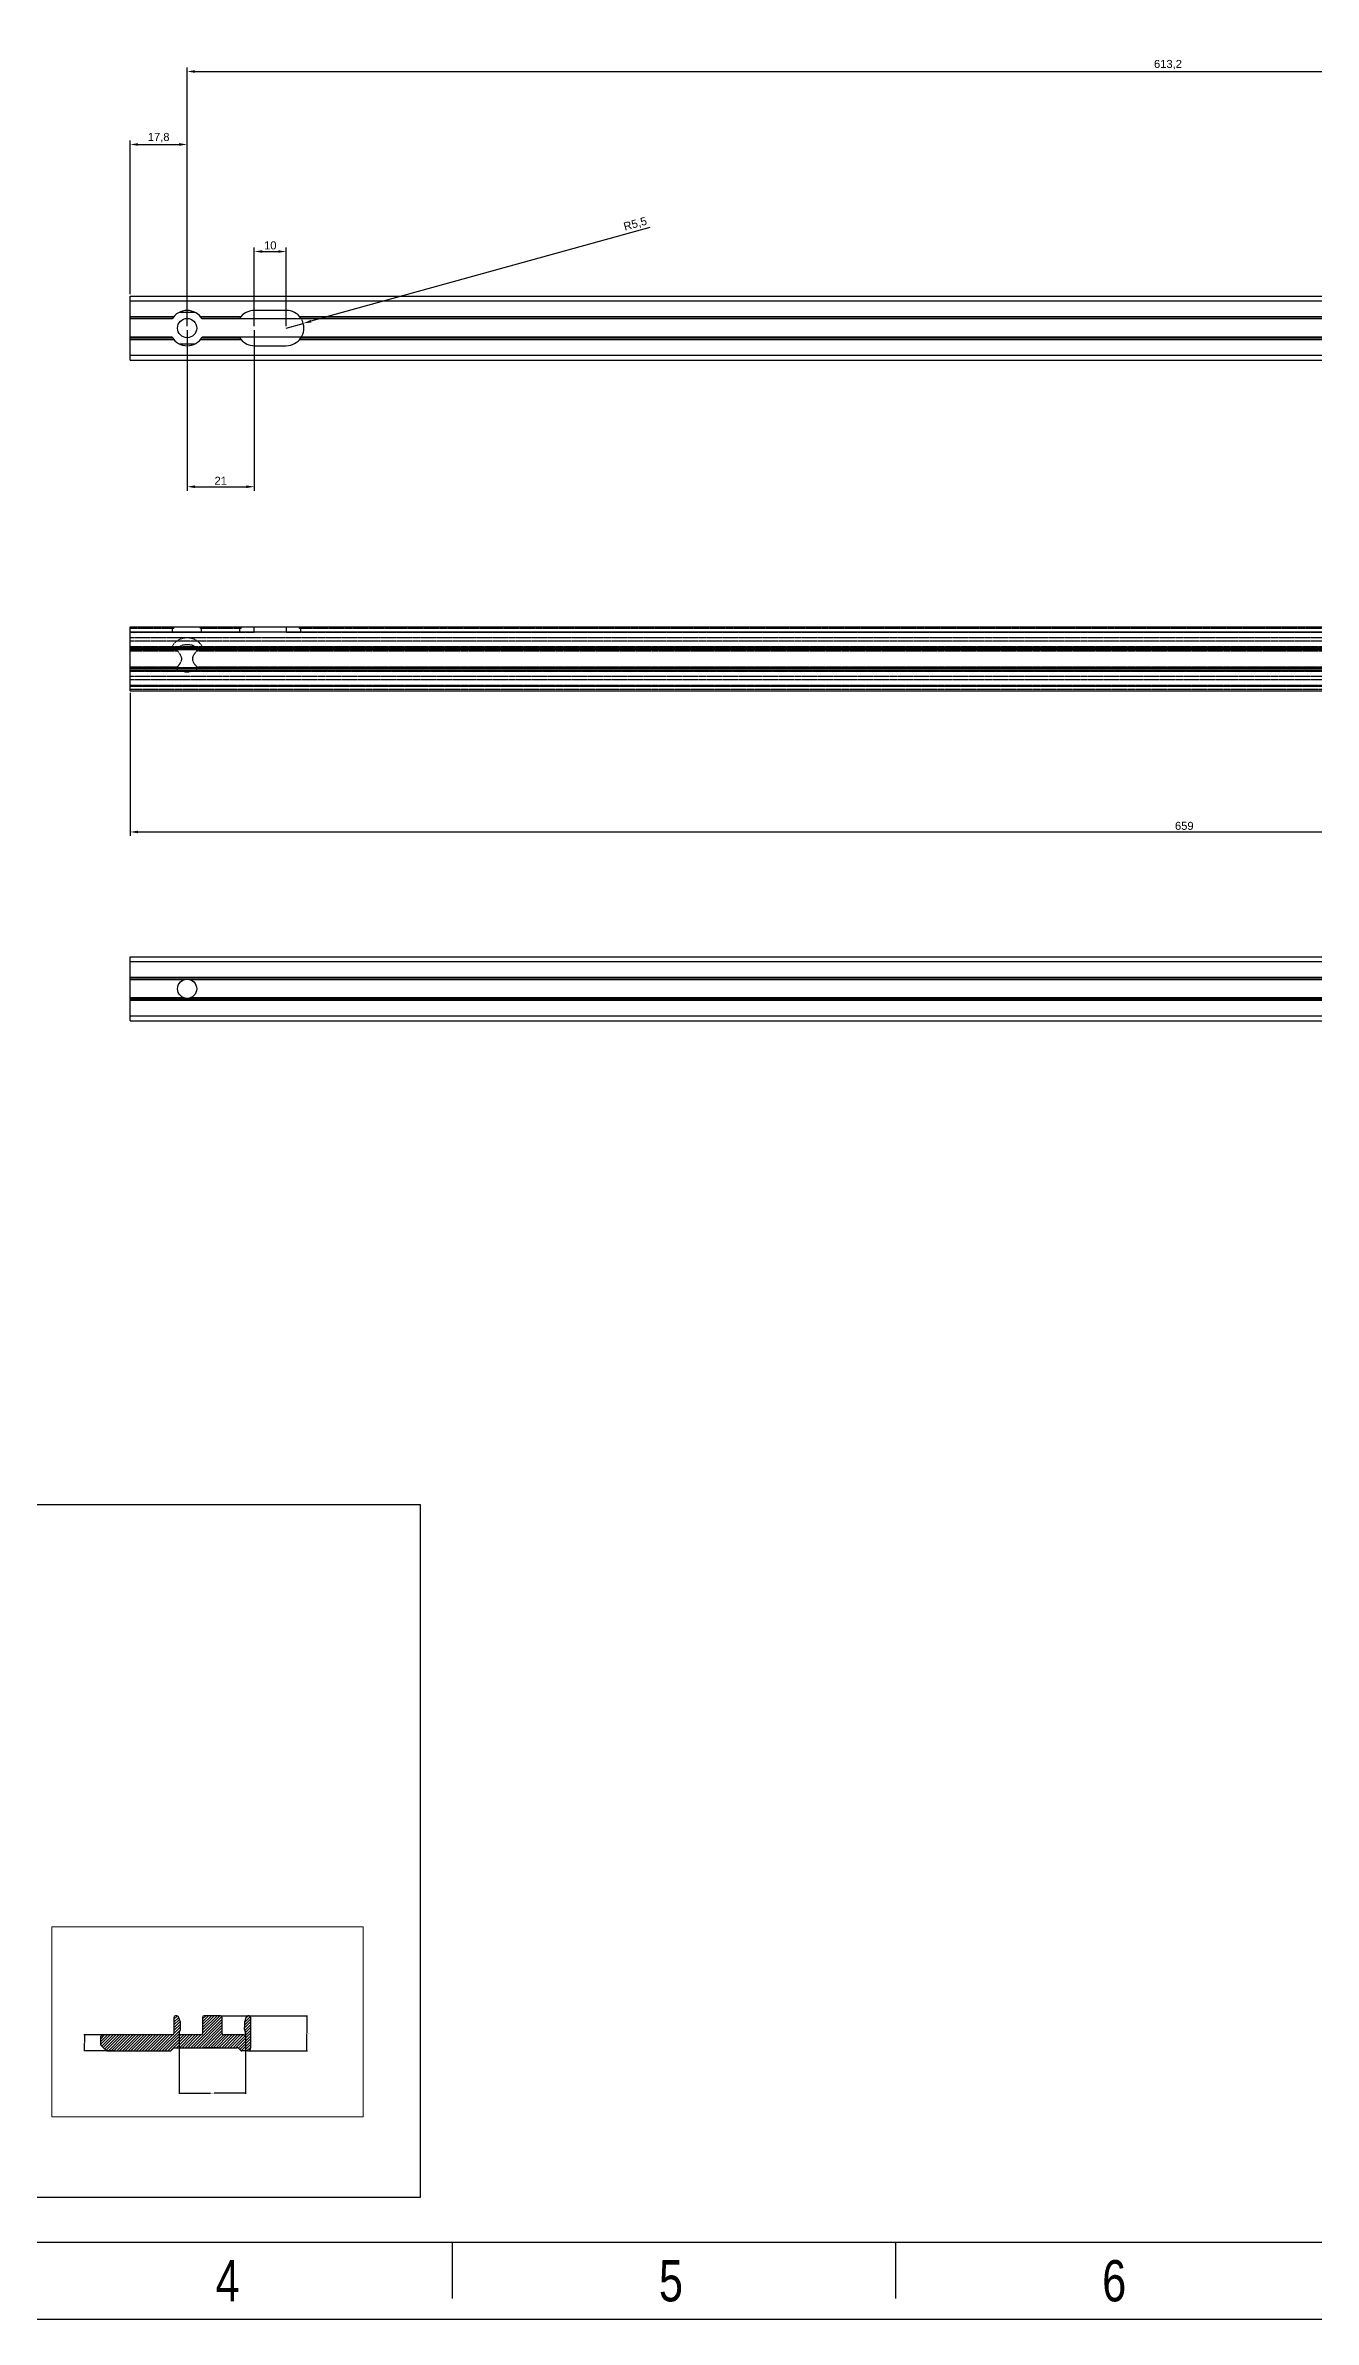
# Model space of a CAD drawing. Header units: millimetres. Extents: x 3299 to 14264, y 1863 to 5555.
# Drawn here: x 5722 to 6119, y 1863 to 2574 of the extents above; entities that cross this region are included whole.
import ezdxf

# ---------------------------------------------------------------- set-up
doc = ezdxf.new("R2010")
doc.units = ezdxf.units.MM
doc.linetypes.add('HIDDEN', pattern=[0.2, 0.1, -0.1])
doc.layers.add('02___PRT_ALL_AXES', color=7, linetype='Continuous')
doc.layers.add('DEFAULT_2', color=8, linetype='HIDDEN')
doc.styles.add('CKSTANDARD', font='arial.ttf')
doc.styles.add('Roamns', font='romans.shx')
doc.styles.get("Standard").update_dxf_attribs({"font": 'arial.ttf'})
doc.dimstyles.new('ISO-25', dxfattribs={"dimtxt": 2.5, "dimasz": 2.5, "dimexe": 1.25, "dimexo": 0.625, "dimtad": 1, "dimtxsty": 'Standard', "dimcen": 2.5, "dimadec": 0, "dimazin": 0, "dimtfac": 1, "dimtmove": 0, "dimatfit": 3, "dimfxl": 1, "dimarcsym": 0})
doc.dimstyles.get("Standard").update_dxf_attribs({"dimtxt": 0.18, "dimasz": 0.18, "dimexe": 0.18, "dimexo": 0.0625, "dimgap": 0.09, "dimtad": 0, "dimtih": 1, "dimtoh": 1, "dimdec": 4, "dimzin": 0, "dimdsep": 46, "dimtxsty": 'Standard', "dimcen": 0.09, "dimadec": 0, "dimazin": 0, "dimtfac": 1, "dimtdec": 4, "dimtofl": 0, "dimtmove": 0, "dimatfit": 3, "dimfxl": 1, "dimtolj": 1, "dimtzin": 0, "dimarcsym": 0})

# ---------------------------------------------------------------- blocks, each defined once
blk = doc.blocks.new('standard template')
for p, q in [((456, 5254), (37409, 5254)), ((12589, 4851), (12589, 5254)), ((15761, 4851), (15761, 5254))]:
    blk.add_line(p, q)
blk.add_lwpolyline([(37963, 4700), (-97, 4700), (-97, 30879), (37963, 30879)], close=True)
at = {"style": 'CKSTANDARD', "width": 0.75}
for s, p in [('4', (10894, 4830)), ('5', (14066, 4830)), ('6', (17237, 4830))]:
    blk.add_text(s, height=295, dxfattribs=at).set_placement(p)
at = {"style": 'Roamns'}
for tag, p in [('PAGE_NAME', (27466, 7594)), ('PROJECT_NAME', (27466, 6884)), ('DRAWN_NAME', (27466, 6174)), ('VERSION', (34241, 6174)), ('SELECT_DATA', (27466, 5464)), ('PAGE_NUMBER', (34241, 5464))]:
    blk.add_attdef(tag, p, '', height=285, dxfattribs=at)
blk = doc.blocks.new('*D72')
at = {"color": 0, "lineweight": -2, "transparency": 16777216}
for p, q in [((5748.8, 2496.36), (5748.8, 2544.35)), ((5766.6, 2486.36), (5766.6, 2544.35)), ((5751.3, 2543.1), (5764.1, 2543.1))]:
    blk.add_line(p, q, dxfattribs=at)
at = {"color": 0, "transparency": 16777216}
for points in [[(5751.3, 2543.52), (5751.3, 2542.68), (5748.8, 2543.1)], [(5764.1, 2543.52), (5764.1, 2542.68), (5766.6, 2543.1)]]:
    blk.add_solid(points, dxfattribs=at)
at = {"layer": 'Defpoints', "color": 0, "transparency": 16777216}
for p in [(5766.6, 2543.1), (5748.8, 2495.73), (5766.6, 2485.73)]:
    blk.add_point(p, dxfattribs=at)
at = {"color": 0, "lineweight": 5, "transparency": 16777216, "insert": (5757.7, 2545.23), "char_height": 2.5, "attachment_point": 5}
blk.add_mtext('17,8', dxfattribs=at)
blk = doc.blocks.new('*D73')
at = {"color": 0, "lineweight": -2, "transparency": 16777216}
for p, q in [((5766.6, 2485.11), (5766.6, 2434.91)), ((5787.6, 2485.11), (5787.6, 2434.91)), ((5769.1, 2436.16), (5785.1, 2436.16))]:
    blk.add_line(p, q, dxfattribs=at)
at = {"color": 0, "transparency": 16777216}
for points in [[(5769.1, 2436.58), (5769.1, 2435.74), (5766.6, 2436.16)], [(5785.1, 2436.58), (5785.1, 2435.74), (5787.6, 2436.16)]]:
    blk.add_solid(points, dxfattribs=at)
at = {"layer": 'Defpoints', "color": 0, "transparency": 16777216}
for p in [(5766.6, 2485.73), (5787.6, 2485.73), (5787.6, 2436.16)]:
    blk.add_point(p, dxfattribs=at)
at = {"color": 0, "lineweight": 5, "transparency": 16777216, "insert": (5777.1, 2438.04), "char_height": 2.5, "attachment_point": 5}
blk.add_mtext('21', dxfattribs=at)
blk = doc.blocks.new('*D74')
at = {"color": 0, "lineweight": -2, "transparency": 16777216}
for p, q in [((5766.6, 2486.36), (5766.6, 2567.16)), ((5769.1, 2565.91), (6377.3, 2565.91)), ((6379.8, 2486.36), (6379.8, 2567.16))]:
    blk.add_line(p, q, dxfattribs=at)
at = {"color": 0, "transparency": 16777216}
for points in [[(5769.1, 2566.33), (5769.1, 2565.49), (5766.6, 2565.91)], [(6377.3, 2566.33), (6377.3, 2565.49), (6379.8, 2565.91)]]:
    blk.add_solid(points, dxfattribs=at)
at = {"layer": 'Defpoints', "color": 0, "transparency": 16777216}
for p in [(6379.8, 2565.91), (5766.6, 2485.73), (6379.8, 2485.73)]:
    blk.add_point(p, dxfattribs=at)
at = {"color": 0, "lineweight": 5, "transparency": 16777216, "insert": (6073.2, 2568.04), "char_height": 2.5, "attachment_point": 5}
blk.add_mtext('613,2', dxfattribs=at)
blk = doc.blocks.new('*D78')
at = {"color": 0, "lineweight": -2, "transparency": 16777216}
for p, q in [((5748.8, 2371.75), (5748.8, 2327.03)), ((6407.8, 2371.75), (6407.8, 2327.03)), ((5751.3, 2328.28), (6405.3, 2328.28))]:
    blk.add_line(p, q, dxfattribs=at)
at = {"color": 0, "transparency": 16777216}
for points in [[(5751.3, 2328.7), (5751.3, 2327.87), (5748.8, 2328.28)], [(6405.3, 2328.7), (6405.3, 2327.87), (6407.8, 2328.28)]]:
    blk.add_solid(points, dxfattribs=at)
at = {"layer": 'Defpoints', "color": 0, "transparency": 16777216}
for p in [(5748.8, 2372.37), (6407.8, 2372.37), (6407.8, 2328.28)]:
    blk.add_point(p, dxfattribs=at)
at = {"color": 0, "lineweight": 5, "transparency": 16777216, "insert": (6078.3, 2330.19), "char_height": 2.5, "attachment_point": 5}
blk.add_mtext('659', dxfattribs=at)
blk = doc.blocks.new('*D79')
at = {"color": 0, "lineweight": -2, "transparency": 16777216}
for p, q in [((5787.6, 2486.36), (5787.6, 2510.91)), ((5790.1, 2509.66), (5795.1, 2509.66)), ((5797.6, 2486.36), (5797.6, 2510.91))]:
    blk.add_line(p, q, dxfattribs=at)
at = {"color": 0, "transparency": 16777216}
for points in [[(5790.1, 2510.07), (5790.1, 2509.24), (5787.6, 2509.66)], [(5795.1, 2510.07), (5795.1, 2509.24), (5797.6, 2509.66)]]:
    blk.add_solid(points, dxfattribs=at)
at = {"layer": 'Defpoints', "color": 0, "transparency": 16777216}
for p in [(5797.6, 2509.66), (5787.6, 2485.73), (5797.6, 2485.73)]:
    blk.add_point(p, dxfattribs=at)
at = {"color": 0, "lineweight": 5, "transparency": 16777216, "insert": (5792.6, 2511.56), "char_height": 2.5, "attachment_point": 5}
blk.add_mtext('10', dxfattribs=at)
blk = doc.blocks.new('*D81')
at = {"color": 0, "lineweight": -2, "transparency": 16777216}
for p, q in [((5911.24, 2517.19), (5805.31, 2487.87)), ((5797.6, 2485.73), (5802.9, 2487.2))]:
    blk.add_line(p, q, dxfattribs=at)
blk.add_arc((5797.6, 2485.73), 5.5, 332.20323, 28.49237, dxfattribs=at)
at = {"color": 0, "transparency": 16777216}
blk.add_solid([(5805.2, 2488.27), (5805.42, 2487.47), (5802.9, 2487.2)], dxfattribs=at)
at = {"layer": 'Defpoints', "color": 0, "transparency": 16777216}
for p in [(5802.9, 2487.2), (5797.6, 2485.73)]:
    blk.add_point(p, dxfattribs=at)
at = {"color": 0, "lineweight": 5, "transparency": 16777216, "insert": (5906.72, 2518.14), "char_height": 2.5, "attachment_point": 5, "rotation": 15.4706}
blk.add_mtext('R5,5', dxfattribs=at)
blk = doc.blocks.new('etyfh')
at = {"color": 114, "linetype": 'Continuous', "true_color": 0x139b48}
for p, q in [((4442.06, 3033.04), (4442.06, 3053.04)), ((4442.06, 3053.04), (5101.06, 3053.04)), ((4442.06, 3051.54), (5101.06, 3051.54)), ((4442.06, 3046.64), (5101.06, 3046.64)), ((4442.06, 3046.14), (5101.06, 3046.14)), ((4442.06, 3039.94), (5101.06, 3039.94)), ((4442.06, 3039.44), (5101.06, 3039.44)), ((4442.06, 3034.54), (5101.06, 3034.54)), ((4442.06, 3033.04), (5101.06, 3033.04))]:
    blk.add_line(p, q, dxfattribs=at)
at = {"layer": '02___PRT_ALL_AXES', "color": 114, "linetype": 'Continuous', "true_color": 0x139b48}
for p, q in [((4458.89, 3045.88), (4442.06, 3045.88)), ((5071.89, 3045.88), (4460.82, 3045.88)), ((4458.89, 3040.2), (4442.06, 3040.2)), ((5071.89, 3040.2), (4460.82, 3040.2))]:
    blk.add_line(p, q, dxfattribs=at)
blk.add_circle((4459.86, 3043.04), 3, dxfattribs=at)
blk = doc.blocks.new('dgh')
at = {"color": 114, "linetype": 'Continuous', "true_color": 0x139b48}
for p, q in [((4442.06, 3092.37), (4442.06, 3112.37)), ((4442.06, 3112.37), (5101.06, 3112.37)), ((4442.06, 3110.87), (5101.06, 3110.87)), ((4442.06, 3105.97), (5101.06, 3105.97)), ((4442.06, 3105.47), (5101.06, 3105.47)), ((5101.06, 3105.21), (4442.06, 3105.21)), ((5101.06, 3099.54), (4442.06, 3099.54)), ((4442.06, 3099.27), (5101.06, 3099.27)), ((4442.06, 3098.77), (5101.06, 3098.77)), ((4442.06, 3093.87), (5101.06, 3093.87)), ((4442.06, 3092.37), (5101.06, 3092.37))]:
    blk.add_line(p, q, dxfattribs=at)
at = {"layer": '02___PRT_ALL_AXES', "color": 114, "linetype": 'HIDDEN', "true_color": 0x139b48}
for p, q in [((4442.06, 3112.37), (4476.7, 3112.37)), ((4455.7, 3111.87), (4455.7, 3112.37)), ((4464.01, 3111.87), (4464.01, 3112.37)), ((4476.7, 3111.87), (4476.7, 3112.37)), ((4455.7, 3111.87), (4442.06, 3111.87)), ((4476.31, 3110.57), (4442.06, 3110.57)), ((5072.86, 3108.94), (4442.06, 3108.94)), ((4442.06, 3106.27), (5077.57, 3106.27)), ((4455.31, 3110.57), (4455.31, 3111.87)), ((4456.86, 3104.87), (4456.86, 3106.27)), ((4462.86, 3104.87), (4462.86, 3106.27)), ((4476.7, 3111.87), (4464.01, 3111.87)), ((4464.4, 3110.57), (4464.4, 3111.87)), ((4476.31, 3110.57), (4476.31, 3111.87)), ((4458.89, 3098.47), (4442.06, 3098.47)), ((4456.86, 3098.47), (4456.86, 3099.87)), ((5071.89, 3098.47), (4460.82, 3098.47)), ((4462.86, 3098.47), (4462.86, 3099.87))]:
    blk.add_line(p, q, dxfattribs=at)
for centre, major_axis, start_param, end_param in [((4459.86, 3103.44), (0, 5.5), -1.028337, 1.028337), ((4459.86, 3101.31), (5.5, 0), 1.124237, 2.017356), ((4459.86, 3101.31), (0, 3), -3.470343, -2.812843)]:
    blk.add_ellipse(centre, major_axis=major_axis, ratio=1, start_param=start_param, end_param=end_param, dxfattribs=at)
for points, knots in [([(4458.2, 3102.37), (4458.2, 3102.46), (4458.18, 3102.64), (4458.12, 3102.89), (4458.04, 3103.13), (4457.93, 3103.35), (4457.82, 3103.56), (4457.69, 3103.76), (4457.57, 3103.95), (4457.45, 3104.12), (4457.33, 3104.28), (4457.22, 3104.42), (4457.13, 3104.53), (4457.07, 3104.61), (4457.03, 3104.66), (4456.99, 3104.71), (4456.96, 3104.75), (4456.93, 3104.79), (4456.91, 3104.81), (4456.89, 3104.83), (4456.88, 3104.84), (4456.87, 3104.85), (4456.87, 3104.86), (4456.86, 3104.87), (4456.86, 3104.87), (4456.86, 3104.87), (4456.86, 3104.87), (4456.86, 3104.87), (4456.86, 3104.87), (4456.86, 3104.87)], [0, 0, 0, 0, 0.090536, 0.18017, 0.268227, 0.354222, 0.437764, 0.51844, 0.595755, 0.669109, 0.737777, 0.800886, 0.857413, 0.882852, 0.906202, 0.927305, 0.946004, 0.962142, 0.975575, 0.981236, 0.986173, 0.990373, 0.993825, 0.996522, 0.998454, 0.99913, 0.999613, 0.999903, 1, 1, 1, 1]), ([(4456.86, 3099.87), (4456.86, 3099.87), (4456.86, 3099.88), (4456.86, 3099.88), (4456.86, 3099.88), (4456.86, 3099.88), (4456.86, 3099.88), (4456.87, 3099.89), (4456.87, 3099.9), (4456.88, 3099.91), (4456.89, 3099.92), (4456.91, 3099.94), (4456.93, 3099.96), (4456.96, 3100), (4456.99, 3100.04), (4457.03, 3100.09), (4457.07, 3100.14), (4457.13, 3100.22), (4457.22, 3100.33), (4457.33, 3100.47), (4457.45, 3100.63), (4457.57, 3100.8), (4457.69, 3100.99), (4457.82, 3101.19), (4457.93, 3101.4), (4458.04, 3101.62), (4458.12, 3101.86), (4458.18, 3102.11), (4458.2, 3102.29), (4458.2, 3102.37)], [0, 0, 0, 0, 0.000097, 0.000387, 0.00087, 0.001546, 0.003478, 0.006174, 0.009627, 0.013827, 0.018764, 0.024425, 0.037858, 0.053996, 0.072694, 0.093797, 0.117147, 0.142586, 0.199113, 0.26222, 0.330888, 0.404242, 0.481557, 0.562236, 0.64578, 0.731778, 0.819835, 0.909467, 1, 1, 1, 1]), ([(4462.86, 3104.87), (4462.86, 3104.87), (4462.85, 3104.87), (4462.85, 3104.87), (4462.85, 3104.87), (4462.85, 3104.87), (4462.85, 3104.87), (4462.84, 3104.86), (4462.84, 3104.85), (4462.83, 3104.84), (4462.82, 3104.83), (4462.81, 3104.81), (4462.78, 3104.79), (4462.75, 3104.75), (4462.72, 3104.71), (4462.68, 3104.66), (4462.64, 3104.61), (4462.58, 3104.53), (4462.49, 3104.42), (4462.38, 3104.28), (4462.26, 3104.12), (4462.14, 3103.95), (4462.02, 3103.76), (4461.89, 3103.56), (4461.78, 3103.35), (4461.67, 3103.13), (4461.59, 3102.89), (4461.53, 3102.64), (4461.51, 3102.46), (4461.51, 3102.37)], [0, 0, 0, 0, 0.000097, 0.000387, 0.00087, 0.001546, 0.003478, 0.006174, 0.009627, 0.013827, 0.018764, 0.024425, 0.037858, 0.053996, 0.072694, 0.093797, 0.117147, 0.142586, 0.199113, 0.262222, 0.330891, 0.404245, 0.481561, 0.562237, 0.645778, 0.731773, 0.81983, 0.909464, 1, 1, 1, 1]), ([(4461.51, 3102.37), (4461.51, 3102.29), (4461.53, 3102.11), (4461.59, 3101.86), (4461.67, 3101.62), (4461.78, 3101.4), (4461.89, 3101.19), (4462.02, 3100.99), (4462.14, 3100.8), (4462.26, 3100.63), (4462.38, 3100.47), (4462.49, 3100.33), (4462.58, 3100.22), (4462.64, 3100.14), (4462.68, 3100.09), (4462.72, 3100.04), (4462.75, 3100), (4462.78, 3099.96), (4462.81, 3099.94), (4462.82, 3099.92), (4462.83, 3099.91), (4462.84, 3099.9), (4462.84, 3099.89), (4462.85, 3099.88), (4462.85, 3099.88), (4462.85, 3099.88), (4462.85, 3099.88), (4462.85, 3099.88), (4462.86, 3099.87), (4462.86, 3099.87)], [0, 0, 0, 0, 0.090533, 0.180164, 0.268221, 0.354219, 0.437764, 0.518443, 0.595758, 0.669112, 0.737781, 0.800888, 0.857415, 0.882854, 0.906204, 0.927307, 0.946005, 0.962142, 0.975575, 0.981236, 0.986174, 0.990373, 0.993826, 0.996522, 0.998454, 0.99913, 0.999614, 0.999903, 1, 1, 1, 1])]:
    blk.add_open_spline(points, degree=3, knots=knots, dxfattribs=at)
at = {"layer": 'DEFAULT_2', "color": 114, "linetype": 'HIDDEN', "true_color": 0x139b48}
for p, q in [((4480.86, 3110.57), (4480.86, 3112.37)), ((4490.86, 3112.37), (4490.86, 3110.57)), ((4495.01, 3111.87), (4495.01, 3112.37)), ((5101.06, 3107.87), (4442.06, 3107.87)), ((4480.86, 3110.57), (4459.86, 3110.57)), ((5072.86, 3110.57), (4490.86, 3110.57)), ((5068.7, 3111.87), (4495.01, 3111.87)), ((4495.4, 3110.57), (4495.4, 3111.87)), ((4442.06, 3104.87), (4456.86, 3104.87)), ((4442.06, 3099.87), (4456.86, 3099.87)), ((4462.86, 3104.87), (5069.86, 3104.87)), ((4462.86, 3099.87), (5069.86, 3099.87)), ((5101.06, 3096.87), (4442.06, 3096.87)), ((5101.06, 3095.81), (4442.06, 3095.81)), ((4442.06, 3094.17), (5101.06, 3094.17)), ((4442.06, 3092.87), (5101.06, 3092.87))]:
    blk.add_line(p, q, dxfattribs=at)
blk = doc.blocks.new('rygj')
at = {"color": 114, "linetype": 'Continuous', "true_color": 0x139b48}
for p, q in [((4442.06, 3151.65), (4442.06, 3171.65)), ((4442.06, 3171.65), (5101.06, 3171.65)), ((4442.06, 3170.15), (5101.06, 3170.15)), ((4490.86, 3167.15), (4480.86, 3167.15)), ((4495.01, 3165.25), (5068.7, 3165.25)), ((4495.4, 3164.75), (5068.31, 3164.75)), ((4480.86, 3156.15), (4490.86, 3156.15)), ((4495.01, 3158.05), (5068.7, 3158.05)), ((4495.4, 3158.55), (5068.31, 3158.55)), ((4442.06, 3153.15), (5101.06, 3153.15)), ((4442.06, 3151.65), (5101.06, 3151.65))]:
    blk.add_line(p, q, dxfattribs=at)
for centre, start, end in [((4480.86, 3161.65), 90, 139.11481), ((4490.86, 3161.65), 34.30765, 90), ((4480.86, 3161.65), 220.88519, 270), ((4490.86, 3161.65), 270, 325.69235)]:
    blk.add_arc(centre, 5.5, start, end, dxfattribs=at)
at = {"layer": '02___PRT_ALL_AXES', "color": 114, "linetype": 'Continuous', "true_color": 0x139b48}
for p, q in [((4442.06, 3165.25), (4455.7, 3165.25)), ((4442.06, 3164.75), (4455.31, 3164.75)), ((4455.14, 3164.49), (4442.06, 3164.49)), ((4457.49, 3166.61), (4462.22, 3166.61)), ((4464.01, 3165.25), (4476.7, 3165.25)), ((4464.4, 3164.75), (4476.31, 3164.75)), ((5068.14, 3164.49), (4464.57, 3164.49)), ((4455.14, 3158.81), (4442.06, 3158.81)), ((4442.06, 3158.55), (4455.31, 3158.55)), ((4442.06, 3158.05), (4455.7, 3158.05)), ((4457.49, 3156.69), (4462.22, 3156.69)), ((4464.01, 3158.05), (4476.7, 3158.05)), ((4464.4, 3158.55), (4476.31, 3158.55)), ((5068.14, 3158.81), (4464.57, 3158.81))]:
    blk.add_line(p, q, dxfattribs=at)
blk.add_circle((4459.86, 3161.65), 3, dxfattribs=at)
for centre, start, end in [((4459.86, 3161.65), 31.08062, 148.91938), ((4480.86, 3161.65), 139.11481, 145.69235), ((4459.86, 3161.65), 211.08062, 328.91938), ((4480.86, 3161.65), 214.30765, 220.88519)]:
    blk.add_arc(centre, 5.5, start, end, dxfattribs=at)
blk = doc.blocks.new('*D67')
at = {"color": 0, "lineweight": -2, "transparency": 16777216}
for p, q in [((5740.93, 1952.4), (5734.31, 1952.4)), ((5743.64, 1947.4), (5734.31, 1947.4)), ((5734.49, 1952.22), (5734.49, 1950.08)), ((5734.49, 1947.58), (5734.49, 1949.71))]:
    blk.add_line(p, q, dxfattribs=at)
at = {"color": 0, "transparency": 16777216}
for points in [[(5734.46, 1952.22), (5734.52, 1952.22), (5734.49, 1952.4)], [(5734.46, 1947.58), (5734.52, 1947.58), (5734.49, 1947.4)]]:
    blk.add_solid(points, dxfattribs=at)
at = {"layer": 'Defpoints', "color": 0, "transparency": 16777216}
for p in [(5734.49, 1952.4), (5740.99, 1952.4), (5743.7, 1947.4)]:
    blk.add_point(p, dxfattribs=at)
at = {"color": 0, "lineweight": 5, "transparency": 16777216, "insert": (5734.49, 1949.9), "char_height": 0.18, "attachment_point": 5}
blk.add_mtext('\\A1;5.0000', dxfattribs=at)
blk = doc.blocks.new('*D68')
at = {"color": 0, "lineweight": -2, "transparency": 16777216}
for p, q in [((5777.13, 1958.4), (5804.2, 1958.4)), ((5804.02, 1958.22), (5804.02, 1953.08)), ((5785.55, 1947.4), (5804.2, 1947.4)), ((5804.02, 1947.58), (5804.02, 1952.71))]:
    blk.add_line(p, q, dxfattribs=at)
at = {"color": 0, "transparency": 16777216}
for points in [[(5803.99, 1958.22), (5804.05, 1958.22), (5804.02, 1958.4)], [(5803.99, 1947.58), (5804.05, 1947.58), (5804.02, 1947.4)]]:
    blk.add_solid(points, dxfattribs=at)
at = {"layer": 'Defpoints', "color": 0, "transparency": 16777216}
for p in [(5777.07, 1958.4), (5785.49, 1947.4), (5804.02, 1947.4)]:
    blk.add_point(p, dxfattribs=at)
at = {"color": 0, "lineweight": 5, "transparency": 16777216, "insert": (5804.02, 1952.9), "char_height": 0.18, "attachment_point": 5}
blk.add_mtext('\\A1;11.0000', dxfattribs=at)
blk = doc.blocks.new('*D95')
at = {"color": 0, "lineweight": -2, "transparency": 16777216}
for p, q in [((5764.09, 1953.03), (5764.09, 1934.01)), ((5784.89, 1953.03), (5784.89, 1934.01)), ((5764.27, 1934.19), (5773.96, 1934.19)), ((5784.71, 1934.19), (5775.03, 1934.19))]:
    blk.add_line(p, q, dxfattribs=at)
at = {"color": 0, "transparency": 16777216}
for points in [[(5764.27, 1934.22), (5764.27, 1934.16), (5764.09, 1934.19)], [(5784.71, 1934.22), (5784.71, 1934.16), (5784.89, 1934.19)]]:
    blk.add_solid(points, dxfattribs=at)
at = {"layer": 'Defpoints', "color": 0, "transparency": 16777216}
for p in [(5764.09, 1953.1), (5784.89, 1953.1), (5784.89, 1934.19)]:
    blk.add_point(p, dxfattribs=at)
at = {"color": 0, "lineweight": 5, "transparency": 16777216, "insert": (5774.49, 1934.19), "char_height": 0.18, "attachment_point": 5}
blk.add_mtext('\\A1;20.8000', dxfattribs=at)

msp = doc.modelspace()

# ---------------------------------------------------------------- hatches: boundary and pattern name
at = {"lineweight": 5}
h = msp.add_hatch(dxfattribs=at)
h.set_pattern_fill('ANSI31', color=2, scale=5)
h.set_pattern_definition([(45, (3989.3479, -6171.84415), (-0.44194174, 0.44194174), [])])
h.paths.add_polyline_path([(5740.49186, 1952.39619, 0.414213562), (5739.49186, 1951.39619), (5739.49186, 1949.81041, 0.198912367), (5739.78475, 1949.1033), (5741.34541, 1947.54264, 0.198912367), (5741.69897, 1947.39619), (5761.28475, 1947.39619, 0.198912367), (5761.63831, 1947.54264), (5762.34541, 1948.24975, -0.198912367), (5762.69897, 1948.39619), (5782.28475, 1948.39619, -0.198912367), (5782.63831, 1948.24975), (5783.34541, 1947.54264, 0.198912367), (5783.69897, 1947.39619), (5785.49186, 1947.39619, 0.414213562), (5786.49186, 1948.39619), (5786.49186, 1957.89619, 0.414213562), (5785.99186, 1958.39619), (5785.5466, 1958.39619, 0.318707846), (5785.07467, 1958.06137), (5784.49186, 1956.39619), (5784.49186, 1954.78811, 0.284903348), (5784.65186, 1953.74627, -0.28737456), (5784.80824, 1952.69604, -0.298125223), (5784.35005, 1952.39619), (5778.06686, 1952.39619, -0.414213562), (5777.56686, 1952.89619), (5777.56686, 1957.89619, 0.414213562), (5777.06686, 1958.39619), (5771.91686, 1958.39619, 0.414213562), (5771.41686, 1957.89619), (5771.41686, 1952.89619, -0.414213562), (5770.91686, 1952.39619), (5764.63367, 1952.39619, -0.298133087), (5764.17547, 1952.69605, -0.287370651), (5764.33186, 1953.74627, 0.284903348), (5764.49186, 1954.78811), (5764.49186, 1956.39619), (5763.90905, 1958.06137, 0.318707846), (5763.43712, 1958.39619), (5762.99186, 1958.39619, 0.414213562), (5762.49186, 1957.89619), (5762.49186, 1952.89619, -0.414213562), (5761.99186, 1952.39619)])
h.paths.add_polyline_path([(5761.50616, 1939.62692), (5766.67283, 1939.62692), (5766.67283, 1947.12692), (5761.50616, 1947.12692)], flags=9)

# ---------------------------------------------------------------- linework, layer by layer
at = {"color": 7, "linetype": 'Continuous'}
for p, q in [((5762.49186, 1957.89619), (5762.49186, 1952.89619)), ((5763.43712, 1958.39619), (5762.99186, 1958.39619)), ((5764.49186, 1956.39619), (5763.90905, 1958.06137)), ((5764.49186, 1954.78811), (5764.49186, 1956.39619)), ((5771.41686, 1957.89619), (5771.41686, 1952.89619)), ((5777.06686, 1958.39619), (5771.91686, 1958.39619)), ((5777.56686, 1952.89619), (5777.56686, 1957.89619)), ((5785.07467, 1958.06137), (5784.49186, 1956.39619)), ((5784.49186, 1956.39619), (5784.49186, 1954.78811)), ((5785.99186, 1958.39619), (5785.5466, 1958.39619)), ((5786.49186, 1948.39619), (5786.49186, 1957.89619)), ((5739.49186, 1951.39619), (5739.49186, 1949.81041)), ((5739.78475, 1949.1033), (5741.34541, 1947.54264)), ((5761.99186, 1952.39619), (5740.49186, 1952.39619)), ((5741.69897, 1947.39619), (5761.28475, 1947.39619)), ((5761.63831, 1947.54264), (5762.34541, 1948.24975)), ((5762.69897, 1948.39619), (5782.28475, 1948.39619)), ((5770.91686, 1952.39619), (5764.63367, 1952.39619)), ((5784.35005, 1952.39619), (5778.06686, 1952.39619)), ((5782.63831, 1948.24975), (5783.34541, 1947.54264)), ((5785.49186, 1947.39619), (5783.69897, 1947.39619))]:
    msp.add_line(p, q, dxfattribs=at)
msp.add_lwpolyline([(5534.69244, 2118.12111), (5839.40832, 2118.12111), (5839.40832, 1901.58827), (5534.69244, 1901.58827)], close=True)
at = {"lineweight": 5}
msp.add_lwpolyline([(5724.28709, 1926.80379), (5821.66202, 1926.80379), (5821.66202, 1986.16313), (5724.28709, 1986.16313)], close=True, dxfattribs=at)
at = {"color": 7, "linetype": 'Continuous'}
for centre, radius, start, end in [((5762.99186, 1957.89619), 0.5, 90, 180), ((5763.43712, 1957.89619), 0.5, 19.29004622, 90), ((5763.57186, 1954.39619), 1, 319.46419789, 23.07391807), ((5771.91686, 1957.89619), 0.5, 90, 180), ((5777.06686, 1957.89619), 0.5, 0, 90), ((5785.41186, 1954.39619), 1, 156.92608193, 220.53580211), ((5785.5466, 1957.89619), 0.5, 90, 160.70995378), ((5785.99186, 1957.89619), 0.5, 0, 90), ((5740.49186, 1951.39619), 1, 90, 180), ((5740.49186, 1949.81041), 1, 180, 225), ((5741.69897, 1947.89619), 0.5, 225, 270), ((5761.28475, 1947.89619), 0.5, 270, 315), ((5761.99186, 1952.89619), 0.5, 270, 0), ((5762.69897, 1947.89619), 0.5, 90, 135), ((5765.09186, 1953.09635), 1, 139.46419789, 203.59741636), ((5764.63367, 1952.89619), 0.5, 203.59741636, 270), ((5770.91686, 1952.89619), 0.5, 270, 0), ((5778.06686, 1952.89619), 0.5, 180, 270), ((5782.28475, 1947.89619), 0.5, 45, 90), ((5783.69897, 1947.89619), 0.5, 225, 270), ((5784.35005, 1952.89619), 0.5, 270, 336.40258364), ((5783.89186, 1953.09635), 1, 336.40258364, 40.53580211), ((5785.49186, 1948.39619), 1, 270, 0)]:
    msp.add_arc(centre, radius, start, end, dxfattribs=at)
at = {"layer": '02___PRT_ALL_AXES', "color": 8, "linetype": 'HIDDEN'}
msp.add_line((5777.19186, 1948.39619), (5771.79186, 1948.39619), dxfattribs=at)

# ---------------------------------------------------------------- block references
at = {"transparency": 33554595, "xscale": 0.04369384563332881, "yscale": 0.04369384563332881, "zscale": 0.04369384563332881}
msp.add_blockref('standard template', (5299.49364, 1658.10918), dxfattribs=at)
for name, p in [('rygj', (1306.74628, -675.91128)), ('dgh', (1306.74628, -720.00089)), ('etyfh', (1306.74628, -763.74257))]:
    msp.add_blockref(name, p)

# ---------------------------------------------------------------- dimensions: what is measured, and where the dimension line sits
at = {"lineweight": 5}
for base, p1, p2, dimstyle, picture, middle in [((6379.80164, 2565.91039), (5766.60164, 2485.73463), (6379.80164, 2485.73463), 'ISO-25', '*D74', (6073.20164, 2565.91039)), ((5766.60164, 2543.09972), (5748.80164, 2495.73463), (5766.60164, 2485.73463), 'ISO-25', '*D72', (5757.70164, 2543.09972)), ((5797.60164, 2509.65736), (5787.60164, 2485.73463), (5797.60164, 2485.73463), 'ISO-25', '*D79', (5792.60164, 2509.65736)), ((5787.60164, 2436.15929), (5766.60164, 2485.73463), (5787.60164, 2485.73463), 'ISO-25', '*D73', (5777.10164, 2436.15929)), ((6407.80164, 2328.28447), (5748.80164, 2372.37408), (6407.80164, 2372.37408), 'ISO-25', '*D78', (6078.30164, 2328.28447)), ((5784.89186, 1934.18708), (5764.09186, 1953.09635), (5784.89186, 1953.09635), 'Standard', '*D95', (5774.49186, 1934.18708))]:
    dim = msp.add_linear_dim(base=base, p1=p1, p2=p2, dimstyle=dimstyle, dxfattribs=at)
    dim.commit()
    dim.dimension.update_dxf_attribs({"geometry": picture, "text_midpoint": middle, "dimtype": 160})
dim = msp.add_radius_dim(center=(5797.60164, 2485.73463), mpoint=(5802.90236, 2487.20172), dimstyle='ISO-25', dxfattribs=at)
dim.commit()
dim.dimension.update_dxf_attribs({"geometry": '*D81', "text_midpoint": (5907.28177, 2516.09102), "dimtype": 164})
dim = msp.add_linear_dim(base=(5804.01933, 1947.39619), p1=(5777.06686, 1958.39619), p2=(5785.49186, 1947.39619), angle=90, dimstyle='Standard', dxfattribs=at)
dim.commit()
dim.dimension.update_dxf_attribs({"geometry": '*D68', "text_midpoint": (5804.01933, 1952.89619), "dimtype": 160})
dim = msp.add_linear_dim(base=(5734.49204, 1952.39619), p1=(5743.69897, 1947.39619), p2=(5740.99186, 1952.39619), angle=90, dimstyle='Standard', dxfattribs=at)
dim.commit()
dim.dimension.update_dxf_attribs({"geometry": '*D67', "text_midpoint": (5734.49204, 1949.89619)})

doc.saveas('drawing.dxf')
